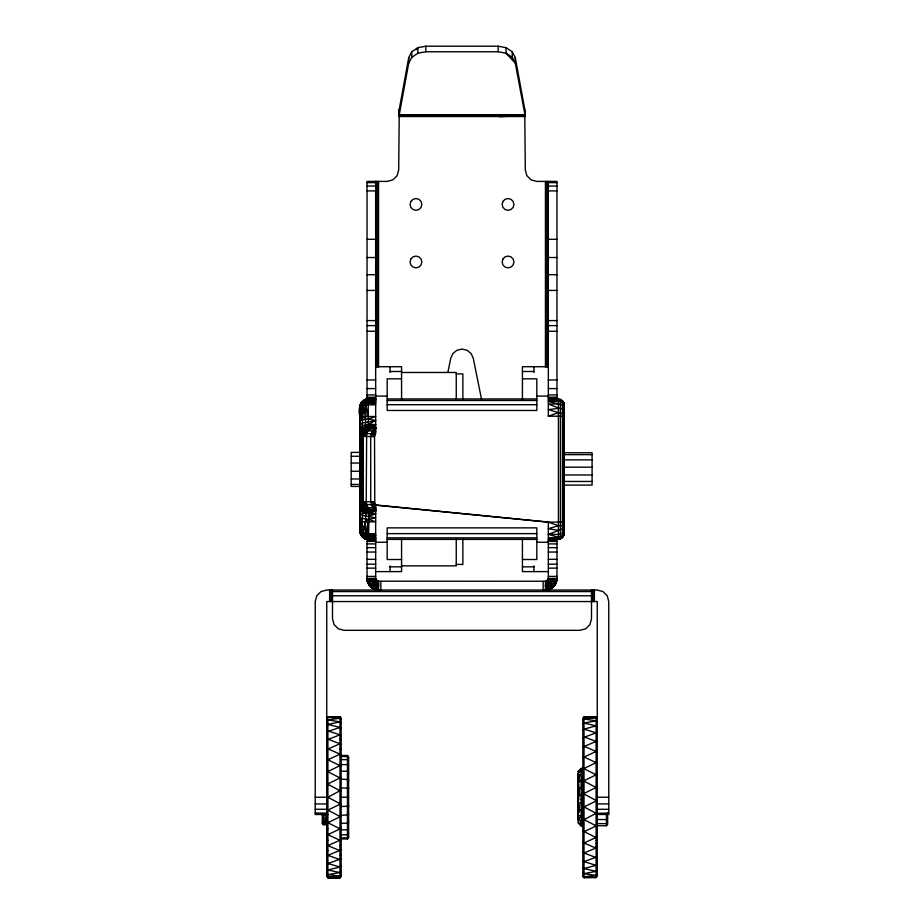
<?xml version="1.0" encoding="UTF-8"?>
<svg xmlns="http://www.w3.org/2000/svg" width="924" height="924" viewBox="0 0 924 924"><rect width="100%" height="100%" fill="white"/><g stroke="black" fill="none" stroke-linecap="round" stroke-linejoin="round"><path stroke-width="1.39" d="M373.273 399.688L375.664 399.307L365.742 399.399L362.508 401.42L361.376 404.077L362.427 405.578L362.959 401.871L365.523 399.468L375.664 398.949L366.551 399.284L365.546 404.897L365.488 419.092L365.488 426.391L366.239 427.824L368.433 428.771L375.664 428.02C370.328 428.909 363.201 428.678 359.863 433.714L360.372 507.75C363.363 513.351 370.536 512.173 375.664 513.686L368.48 516.504L362.37 515.326L359.84 512.508M371.055 428.02L369.092 427.535L368.48 425.952L368.099 398.96L365.523 399.468L361.677 402.263L359.84 407.588L359.84 530.746C359.852 538.634 369.323 541.025 375.664 539.385L364.587 538.449L361.053 535.158L359.84 530.746L361.677 536.07L360.014 531.739M359.84 501.686L359.886 486.059M359.84 505.301L360.325 404.955L362.508 401.42L368.099 398.96M372.788 539.166C351.409 542.85 368.526 513.987 360.106 503.441L360.348 435.4L363.236 427.569L363.594 429.302L365.708 430.711L366.655 433.668L366.216 501.686C366.251 505.717 368.965 510.083 373.296 510.314L369.057 510.025L363.328 506.802L360.972 502.263L360.117 431.762L359.863 433.714L361.469 436.347L374.52 436.648L375.664 433.333L375.664 181.404M360.36 506.722L360.579 534.06M359.84 420.836C363.929 415.569 363.548 408.212 362.959 401.871L362.508 401.42L361.376 404.077L362.37 416.505L362.37 428.031L361.538 431.623L366.655 433.668L371.09 433.668L375.664 431L365.708 430.711L362.786 432.374L361.469 436.347L360.972 502.263L360.302 507.403L361.734 508.431L362.416 501.744L363.259 436.648L364.183 432.559L366.689 429.498L368.433 428.771L364.772 429.949L360.464 434.361L363.259 436.648L363.259 501.686L363.675 504.469L366.724 508.87L368.283 507.796L375.664 507.738L371.09 504.677L362 504.077L360.718 504.92C363.178 512.115 369.935 510.637 375.664 510.314L372.476 507.796L370.72 501.686L370.72 436.648L372.476 430.549L375.664 428.159L370.847 428.551L368.283 430.549L366.655 433.668L363.929 433.714L366.216 436.648M367.036 400.104L367.036 181.404L387.179 181.404L392.931 179.857L397.147 175.641L398.694 169.889L399.284 109.124L408.731 57.588L411.746 51.779L417.902 47.678L425.837 46.2L498.163 46.2L506.098 47.678L512.254 51.779L515.269 57.588L524.716 109.124L525.306 169.889L526.853 175.641L531.069 179.857L536.821 181.404L556.964 181.404L556.964 400.104M360.314 533.575L360.187 531.427L360.314 533.575L360.187 531.439L360.198 532.79M365.488 419.092L362.37 416.505L361.053 403.187L366.297 401.039L375.664 400.658L368.48 400L375.664 399.318C363.213 396.304 356.93 404.955 359.84 416.505L375.664 416.505L368.48 418.976L360.372 420.189M578.828 795.217L578.262 775.086L578.921 774.589L578.262 773.942L578.262 820.281C578.782 813.917 579.256 823.261 578.262 818.26L578.262 788.992L579.325 789.408M368.48 400.681L375.664 401.547L368.48 400.958L375.664 402.76L366.424 402.737L365.534 416.505L363.074 403.384L364.056 400.635L366.551 399.284L375.664 399.318L365.742 399.399L362.22 402.09L363.12 400.808M579.244 795.783L578.262 795.749L578.262 788.992L578.828 799.965M578.701 794.836L578.828 790.551M578.828 812.716L578.262 802.621L578.701 804.296M578.828 775.063L578.262 773.942L579.036 774.485M578.759 812.288L578.759 804.527L578.262 809.02L581.138 810.464L582.859 813.825L581.138 816.862L582.859 819.542L581.138 821.817L582.859 823.619L581.138 823.376L582.859 825.201L581.138 824.936L578.262 822.164M408.731 57.588L408.731 63.132L399.284 114.68L524.716 114.68L524.982 112.231L525.017 115.581L499.341 116.528L525.144 115.962L525.017 112.601L525.017 115.581L399.11 115.142L399.284 109.124L398.694 116.528L525.306 116.528L515.269 63.132L515.269 57.588M578.828 776.299L578.828 781.739L578.262 773.942M360.233 532.986L360.314 531.693L375.664 535.62L368.48 536.786L375.664 537.699L368.48 537.884L375.664 539.027L366.424 538.75L368.48 521.829L368.48 539.385L363.744 537.976L361.677 536.07L361.065 532.178L359.84 530.746M362.889 537.191L363.421 537.756L361.065 532.178L360.753 533.945C362.508 538.357 369.854 542.284 361.376 535.135L362.37 521.829L359.84 517.498M360.014 407.265L360.372 416.505L361.376 404.077L366.424 402.737L375.664 402.76M398.752 115.766L399.018 112.231L399.11 115.142M564.16 522.118L548.336 522.118L375.664 505.001L375.664 578.516L377.512 581.208L546.35 581.254L548.336 578.516L548.336 522.118L371.09 504.677L374.786 503.326L374.52 436.648L371.09 433.668L375.664 431.231M548.279 579.048L550.161 580.249L549.168 581.889L548.071 579.602L549.168 581.889L556.733 580.815L552.644 578.516L550.161 580.249L548.071 579.602L547.539 580.434L550.785 583.344L555.266 584.522L556.283 582.432L550.161 580.249L548.336 578.516L547.1 580.884L552.564 587.572L553.961 586.22L547.539 589.835L545.449 585.712L546.35 581.254L547.493 580.561L554.25 585.943L556.086 582.928L556.964 578.516C557.091 584.684 551.616 590.147 545.449 590.032L545.449 581.404L547.493 580.561L548.336 578.516L556.964 578.516L556.964 540.54L548.336 540.54M564.16 404.712C563.166 397.181 553.464 399.503 548.336 398.949C553.545 399.018 563.571 396.846 564.16 404.712L564.16 533.633C563.571 541.487 553.545 539.316 548.336 539.385L560.394 538.657L562.473 537.364L564.044 533.206M376.207 589.789L378.551 585.712L378.366 581.392L374.774 589.397L370.409 586.659L371.436 587.572L376.865 580.826L377.442 581.184L375.837 579.487L373.539 578.516L371.794 581L367.914 582.928L369.75 585.943L376.692 580.722L378.551 581.404L376.507 580.561L375.664 578.516L367.036 578.516C367.151 584.615 372.395 590.066 378.551 590.032L378.551 581.404L377.512 581.208L376.207 589.789C371.009 588.669 367.001 583.899 367.036 578.516L367.036 540.54L375.664 540.54M366.424 402.737L366.759 404.804L368.48 402.772L375.664 404.712L363.721 405.209L362.37 416.505L361.376 404.077L360.325 404.955L361.226 406.086M578.262 809.02L578.828 804.608M564.16 533.633L563.802 535.331L564.16 533.171M360.014 406.595L361.677 402.263L359.84 407.588L360.314 404.758L362.508 401.42M564.16 533.425L563.802 535.331L564.16 533.287C561.526 539.42 553.43 536.89 548.336 538.068L558.408 539.004M556.283 582.432L556.964 578.516M552.644 578.516C552.598 582.351 549.341 585.781 545.449 585.712M362.37 521.829L360.568 531.854L359.84 521.829L375.664 521.829L368.48 519.357L360.372 518.145M563.802 535.331L563.802 402.714L564.16 406.19C563.19 398.798 553.28 401.339 548.336 400.265L558.408 399.33M374.774 589.397L376.865 580.826M447.874 372.43L450.716 358.304L452.876 353.557L456.918 350.254L462 349.076L467.082 350.254L471.125 353.557L473.284 358.304L481.531 399.249M375.664 535.62L368.48 535.908L364.449 533.252L364.091 537.791L375.664 537.699L368.48 537.572L362.185 534.834L361.376 535.135L361.677 536.07L360.753 533.841L363.12 533.009C364.934 524.555 367.717 514.922 363.328 506.802L362.093 507.519L362.37 510.314L366.724 508.87M360.106 503.441L359.84 433.033C360.591 425.306 370.131 425.825 375.664 424.682C370.536 424.37 363.813 423.204 360.372 428.147L359.84 430.18M362.37 428.031L361.538 431.623L365.488 426.391M564.16 532.49L563.802 533.98L563.802 522.118M368.48 521.829L365.477 533.448L366.551 534.673L368.48 534.961L368.965 511.134L366.851 512.15L368.272 510.221L375.664 509.782L372.476 507.796L375.664 508.235M366.759 539.108L362.508 536.925L360.753 533.841M362.404 532.755L365.465 521.829L368.48 519.357L375.664 517.844L368.48 516.504M361.376 403.199L362.427 401.547L360.233 406.837L360.21 405.347M578.828 782.281L578.828 776.61M360.753 404.389L361.226 403.095M578.701 818.121L579.002 817.578L578.262 818.26L578.759 817.948L578.701 820.096M359.84 425.837L362.37 423.007L375.664 420.512L368.48 418.976M378.551 585.712L375.571 585.077L373.215 583.344L367.937 582.917L372.638 588.403L376.692 580.722M371.436 587.572L373.215 583.344L373.539 578.516M564.16 530.815C561.376 536.671 553.245 533.506 548.336 534.326L564.16 528.355M360.094 433.229L361.18 430.653L360.372 430.584M578.262 802.494L582.859 803.048L581.138 799.168L582.859 799.191L581.138 795.264L582.859 791.371L581.138 787.583L582.859 783.991L581.138 780.63L582.859 777.581L581.138 774.901L582.859 772.637L581.138 770.835L578.262 773.469M581.138 810.464L582.859 806.86L581.138 803.083M377.512 581.208L372.638 588.403M408.731 63.132L411.746 57.334L411.746 51.779M361.931 402.021L360.568 404.285L362.116 401.882M547.539 589.835L546.546 581.161L551.201 588.496L553.591 586.659L556.086 582.928M362.427 401.547L360.753 404.504L361.411 402.633M366.655 504.677L363.64 504.261L363.79 501.686L366.655 504.677L364.876 506.953L363.328 506.802L367.232 510.81L375.664 511.03L368.48 512.381M364.183 432.559L360.707 435.701L360.406 503.026L362.416 501.744L374.52 501.686M416.066 49.665L417.902 47.678L417.902 53.222L411.746 57.334M326.749 721.043L327.904 719.831L339.986 718.283L341.141 719.403M366.424 399.584L375.664 399.307M581.138 824.936L582.859 825.733L581.138 825.998L578.262 823.122L578.262 771.355L581.138 768.445L582.859 768.445L581.138 768.71L578.262 771.563L581.138 768.71L582.859 769.253L581.138 769.773L582.859 769.519L581.138 770.835M364.714 399.919L363.086 401.27L364.587 399.884M326.749 717.867L327.904 716.712L339.986 716.712L341.141 717.867L341.141 876.587L339.986 877.8L327.904 877.731L326.749 876.587L326.749 601.547L597.25 601.547L597.25 876.391L596.096 877.534L584.014 877.8L582.859 876.645L582.859 718.064L584.014 716.909L596.096 716.654L597.25 717.798M322.372 815.349L323.238 814.494M341.141 838.946L347.47 838.946L348.614 837.802L348.614 756.652L347.47 755.497L341.141 755.497M326.749 718.375L327.904 717.232L339.986 716.712L339.986 877.8L327.904 877.731L327.904 716.712L339.986 717.232L337.295 717.463M339.986 877.211L341.141 876.067L339.986 877.731L327.904 877.211L326.749 876.067M597.25 825.733L606.456 825.733L607.611 824.589L607.611 813.155M322.372 814.98L323.238 814.136M327.904 877.211L339.986 876.171L341.141 875.04M348.614 836.786L347.47 837.906L341.141 837.906M582.859 720.108L584.014 718.988L596.096 717.694L597.25 718.826M582.859 875.617L584.014 876.761L596.096 875.455L597.25 874.347M326.749 720.939L327.904 719.831L339.986 721.887L341.141 722.961M375.664 400.658L366.297 401.039L364.079 403.118L364.714 405.035L363.074 403.384L362.878 405.428L362.185 402.24M339.986 876.171L327.904 874.624L326.749 873.399L327.904 874.624L339.986 872.568L341.141 871.482M582.859 724.162L584.014 723.099L596.096 720.801L597.25 721.887M582.859 872.556L584.014 873.654L596.096 871.355L597.25 870.293M578.262 771.355L581.138 768.71M607.611 822.568L606.456 823.619L597.25 823.619M374.832 581.877L373.839 580.249L376.542 580.538L373.215 583.344L371.794 581L367.371 581.277L367.036 578.516L367.752 582.478L373.839 580.249L376.461 580.434L373.215 583.344L368.872 584.765L367.036 578.516L367.81 582.674L371.794 581L371.356 578.516L367.047 578.978M326.749 725.467L327.904 724.428L339.986 721.887M348.614 833.783L347.47 834.822L341.141 834.822M326.749 868.976L327.904 870.015L339.986 867.001L341.141 866.007M582.859 730.099L584.014 729.128L596.096 725.883L597.25 726.899M582.859 867.555L584.014 868.572L596.096 865.326L597.25 864.356M326.749 731.854L339.986 727.442L341.141 728.435M348.614 828.944L347.47 829.844L341.141 829.844M578.262 777.13L581.138 774.901M607.611 818.652L606.456 819.542L597.25 819.542M326.749 862.589L327.904 863.536L341.141 858.743M582.859 737.779L596.096 732.813L597.25 733.725M364.091 400.554L368.48 398.949L365.742 399.399M326.749 739.939L339.986 734.811L341.141 735.7M339.986 855.335L341.141 854.504M367.371 581.277L371.356 578.516M368.087 533.622L364.056 535.366L361.053 532.443M546.35 581.254L546.985 585.55L549.064 589.454L553.591 586.659M347.47 774.324L348.614 773.561M326.749 854.504L327.904 855.335L341.141 849.895M364.449 400.069L362.878 401.108L365.546 399.503M365.488 511.942L367.232 510.81M361.065 532.178L360.325 532.651L362.427 536.798L360.325 533.379M582.859 746.996L596.096 741.406L597.25 742.203M582.859 852.24L584.014 853.037L597.25 847.458M326.749 823.065L327.904 822.348M348.614 822.522L347.47 823.238L341.141 823.238M582.859 757.645L596.096 751.455L597.25 752.101M360.314 406.641L363.721 405.209M364.772 429.949L369.97 427.754L375.664 427.338L368.48 425.952M326.749 749.514L339.986 743.797L341.141 744.559M339.986 845.633L341.141 844.94M578.262 782.293L581.138 780.63M375.664 428.332L366.239 427.824L365.835 426.345L368.988 427.258L363.594 429.302L368.745 428.644L369.97 427.754L375.664 428.02M315.234 797.227L327.904 797.227L339.986 790.736L341.141 790.829M582.859 794.028L596.096 787.514L597.25 787.652M582.859 806.802L584.014 806.941L597.25 800.427M326.749 809.967L327.904 810.152L341.141 803.614M326.749 844.94L327.904 845.633L341.141 839.673M368.48 424.324L375.664 420.512M326.749 784.488L339.986 777.939L341.141 778.216M582.859 781.334L596.096 774.809L597.25 775.132M582.859 819.322L584.014 819.646L596.096 813.339L608.766 813.108M364.587 538.449L365.546 538.842L364.426 538.276M326.749 822.372L327.904 822.741L341.141 816.227M326.749 772.071L339.986 765.638L341.141 766.088M582.859 757.518L584.014 756.941L597.25 763.178M582.859 842.341L584.014 843L597.25 836.936M596.096 840.39L597.25 839.812M582.859 769.057L596.096 762.681M597.25 825.386L584.014 831.762L582.859 831.277M327.904 834.672L341.141 828.354M326.749 760.313L339.986 754.157L341.141 754.781M347.47 781.173L348.614 780.641M325.248 813.64L323.238 814.518L322.372 813.963M326.749 815.199L327.904 814.702M348.614 814.829L341.141 815.326M375.837 579.487L373.839 580.249L375.895 579.614M322.372 817.047L323.238 817.682L327.269 816.158L323.238 814.518L323.238 824.566L327.269 824.566L327.269 813.894M372.476 430.549L375.664 429.348L374.636 428.551M548.336 181.404L548.336 416.216L558.408 412.624L564.16 413.837L563.802 409.771L560.394 408.154L548.336 409.609L558.408 412.624M582.859 860.718L584.014 861.642L597.25 856.767L596.096 857.541L584.014 853.037M578.262 788.553L581.138 787.583M322.372 819.6L323.238 820.327L327.269 819.08L323.238 817.682M564.16 525.34L558.408 525.71L548.336 528.724L558.408 530.353M368.48 535.908L363.086 537.075L366.424 538.75L375.664 539.027M366.424 538.75L365.742 538.935L368.48 539.385L362.185 534.834M365.558 508.997L368.272 510.221L375.664 510.314M347.47 788.957L348.614 788.68M322.372 821.586L323.238 822.372L327.269 821.436L323.238 820.327M348.614 806.259L341.141 806.513M545.449 590.032L549.861 589.154M417.902 53.222L425.837 51.756L498.163 51.756L506.098 53.222L512.254 57.334L515.269 63.132L506.098 53.222L506.098 47.678M322.372 822.926L323.238 823.769L327.269 823.157L323.238 822.372M366.251 539.096L366.331 538.253M366.239 427.824L375.664 427.338M375.664 433.333L371.09 433.668L374.867 434.8M578.262 795.46L581.138 795.264M558.408 401.039L548.336 401.547L560.394 404.262L562.473 405.197L564.16 408.142L563.802 403.014L564.16 405.162M375.664 513.686C370.536 513.963 363.813 515.13 360.372 510.187L359.84 508.154M327.904 877.731L337.295 877.326M366.297 537.653L368.48 537.572M370.108 428.078L373.296 428.02M368.48 533.726L375.664 533.633M398.983 115.558L525.017 115.581L399.284 114.68M367.036 182.629L375.664 182.629M548.336 182.629L556.964 182.629M367.036 186.036L375.664 186.036M548.336 186.036L556.964 186.036M367.036 190.91L375.664 190.91M548.336 190.91L556.964 190.91M367.036 239.304L375.664 239.304M548.336 239.304L556.964 239.304M367.036 257.519L375.664 257.519M548.336 257.519L556.964 257.519M367.036 274.717L375.664 274.717M548.336 274.717L556.964 274.717M367.036 290.425L375.664 290.425M548.336 290.425L556.964 290.425M367.036 320.593L375.664 320.593M548.336 320.593L556.964 320.593M367.036 325.618L375.664 325.618M548.336 325.618L556.964 325.618M367.036 331.254L375.664 331.254M548.336 331.254L556.964 331.254M375.664 366.724L401.57 366.724L401.57 399.284M548.336 366.724L522.43 366.724L522.43 400.242M390.055 371.494L401.57 371.494M522.43 371.494L533.945 371.494M401.57 372.476L456.248 372.476L456.248 399.653M456.248 373.92L462.866 373.92L462.866 399.653M401.57 378.828L387.179 378.828L387.179 410.464L536.821 410.464L536.821 378.828L522.43 378.828M367.036 379.96L375.664 379.96M548.336 379.96L556.964 379.96M367.036 388.588L375.664 388.588M548.336 388.588L556.964 388.588M367.036 394.918L375.664 394.918M548.336 394.918L556.964 394.918M375.664 396.073L387.179 396.073M536.821 396.073L548.336 396.073M367.036 397.228L375.664 397.228M548.336 397.228L556.964 397.228M367.036 398.001L375.664 398.001M548.336 398.001L556.964 398.001M387.179 398.949L536.821 398.949M387.179 400.496L536.821 400.496M558.408 404.007L548.336 404.007L558.408 407.981M387.179 404.712L536.821 404.712M548.336 416.216L564.16 416.216L563.802 413.409L564.16 414.056M359.655 452.402L351.212 452.402L351.212 486.44L359.655 486.44M564.16 452.76L592.076 452.76L592.076 485.1L564.16 485.1M564.16 454.643L592.076 454.643M351.212 456.248L359.655 456.248M564.16 459.852L592.076 459.852M351.212 463.051L359.655 463.051M564.16 467.186L592.076 467.186M351.212 471.252L359.655 471.252M564.16 474.982L592.076 474.982M351.212 478.978L359.655 478.978M564.16 481.45L592.076 481.45M351.212 484.453L359.655 484.453M387.179 533.633L536.821 533.633M387.179 537.837L536.821 537.837M387.179 539.385L536.821 539.385M367.036 541.406L375.664 541.406M548.336 541.406L556.964 541.406M375.664 542.261L387.179 542.261M536.821 542.261L548.336 542.261M367.036 543.901L375.664 543.901M548.336 543.901L556.964 543.901M367.036 547.643L375.664 547.643M548.336 547.643L556.964 547.643M367.036 552.044L375.664 552.044M548.336 552.044L556.964 552.044M367.036 559.332L375.664 559.332M548.336 559.332L556.964 559.332M401.57 559.505L387.179 559.505L387.179 527.87L536.821 527.87L536.821 559.505L522.43 559.505M367.036 564.194L375.664 564.194M548.336 564.194L556.964 564.194M456.248 564.425L462.866 564.425L462.866 538.68M401.57 565.858L456.248 565.858L456.248 538.68M390.055 566.839L401.57 566.839M522.43 566.839L533.945 566.839M367.036 568.144L375.664 568.144M548.336 568.144L556.964 568.144M375.664 571.61L401.57 571.61L401.57 539.05M548.336 571.61L522.43 571.61L522.43 539.05M367.036 576.426L375.664 576.426M548.336 576.426L556.964 576.426M332.501 591.568L591.499 591.568M332.501 595.784L591.499 595.784M341.141 756.548L347.47 756.548L348.614 757.668M341.141 759.632L347.47 759.632L348.614 760.671M341.141 764.598L347.47 764.598L348.614 765.499M341.141 771.205L347.47 771.205L348.614 771.921M341.141 779.117L348.614 779.625M341.141 787.941L348.614 788.195M341.141 797.227L348.614 797.227M597.25 797.227L608.766 797.227M315.234 803.938L326.749 803.938M597.25 803.938L608.766 803.938M315.234 809.285L326.749 809.285M597.25 809.285L608.766 809.285M315.234 813.108L326.749 813.108M597.25 813.825L606.456 813.825L606.456 825.733M326.749 814.494L315.234 814.494L315.234 601.547L316.782 595.784L320.998 591.568L326.749 590.032L597.25 590.032L603.002 591.568L607.218 595.784L608.766 601.547L608.766 814.494L597.25 814.494M596.096 843.266L597.25 843.266M368.48 424.647L375.664 424.682M327.269 824.566L323.238 824.474L322.372 823.619L322.372 813.882M596.096 717.694L584.014 716.909L584.014 877.8M584.014 876.761L596.096 877.534L596.096 716.654M578.759 815.834L578.262 814.391M327.904 717.232L339.986 718.283M369.866 510.441L375.664 511.03L368.272 510.221M323.238 823.769L327.269 824.208L323.238 824.474L322.372 823.619M375.664 511.03L369.577 510.106M584.014 718.988L596.096 720.801M584.014 873.654L596.096 875.455M374.636 509.782L375.664 509.956M374.139 589.154L378.551 590.032M368.48 400.508L366.331 400.08L363.917 401.524L365.546 404.897M370.847 509.782L367.013 509.009L368.283 507.796L364.876 506.953L362 504.077L363.64 504.261L362.416 501.744L361.469 436.347M327.904 870.015L339.986 872.568M584.014 723.099L596.096 725.883M584.014 868.572L596.096 871.355M375.664 508.547L372.476 507.796L375.664 509.782M347.47 805.485L348.614 805.763M327.904 724.428L339.986 727.442M327.904 863.536L339.986 867.001M548.336 534.326L558.408 537.294M584.014 729.128L596.096 732.813M584.014 861.642L596.096 865.326M327.904 730.907L339.986 734.811M371.09 504.677L375.664 506.179L374.786 503.326L370.72 501.686M327.904 855.335L339.986 859.643M548.336 522.118L558.408 525.71M584.014 736.913L596.096 741.406M327.904 739.119L339.986 743.797M326.749 828.354L327.904 828.805M363.929 536.809L362.185 536.105L362.508 536.925M327.904 845.633L339.986 850.658M584.014 746.269L596.096 751.455M584.014 843L596.096 848.186M327.904 748.821L339.986 754.157M582.859 769.253L581.138 768.445L581.138 825.998M347.47 813.27L348.614 813.813M326.749 834.129L339.986 840.286M596.096 837.514L582.859 831.046M327.904 759.782L339.986 765.638M556.052 582.905L552.206 581L555.266 584.522M596.096 846.141L597.25 846.719M327.904 822.741L339.986 828.805M584.014 768.653L596.096 774.809M584.014 819.646L596.096 825.802M327.904 771.713L339.986 777.939M327.904 810.152L339.986 816.504M584.014 781.103L596.096 787.514M584.014 806.941L596.096 813.339M327.904 784.303L339.986 790.736M326.749 839.673L327.904 840.286M584.014 793.982L596.096 800.473M327.904 797.227L339.986 803.707M339.986 748.821L341.141 749.514M361.099 406.156L360.314 404.758L360.187 406.907L360.325 404.955M366.297 401.039L368.48 402.39M366.689 429.498L368.283 430.549M347.47 820.119L348.614 820.882M326.749 849.895L327.904 850.658M578.262 814.899L581.138 816.862M339.986 739.119L341.141 739.939M578.262 778.193L578.759 781.773M578.262 819.357L581.138 821.817M547.458 580.526L551.201 588.496M362.093 536.451L361.376 534.257M360.568 534.06L362.427 536.798M361.734 508.431L360.014 504.065L360.302 507.403M550.785 583.344L552.564 587.572M362.116 532.651L362.508 533.645L365.465 521.829L365.477 533.448L364.587 533.552L364.056 535.366L363.12 533.009M578.828 786.174L578.262 782.975M547.1 580.884L549.064 589.454M564.16 411.226L563.802 406.676L564.16 408.685M365.742 404.862L368.48 416.505M546.985 585.55L547.897 589.743M563.802 403.014L564.16 404.989M563.802 404.354L564.16 406.537M359.84 433.033L359.863 433.714M578.701 790.159L578.759 794.582M594.375 590.032L594.375 601.547M592.931 590.032L592.931 601.547M591.88 590.032L591.88 601.547M591.499 590.032L591.499 618.803L589.951 624.566L585.735 628.782L579.983 630.318L344.017 630.318L338.265 628.782L334.049 624.566L332.501 618.803L332.501 590.032M562.473 400.635L562.473 537.699M560.394 399.307L560.394 539.027M558.408 398.949L558.408 539.385M547.944 181.404L547.944 367.013M546.893 181.404L546.893 367.013M545.449 181.404L545.449 367.013M543.162 581.404L543.162 590.032M533.945 366.724L533.945 372.453M533.945 565.892L533.945 571.61M524.716 109.124L524.716 114.68M512.254 51.779L512.254 57.334M498.163 46.2L498.163 51.756M425.837 46.2L425.837 51.756M390.055 366.724L390.055 372.453M390.055 565.892L390.055 571.61M380.838 581.404L380.838 590.032M378.551 181.404L378.551 367.013M377.108 181.404L377.108 367.013M376.056 181.404L376.056 367.013M348.163 762.693L348.163 831.762M347.47 755.497L347.47 838.946M332.12 590.032L332.12 601.547M331.069 590.032L331.069 601.547M329.625 590.032L329.625 601.547M548.336 578.516L550.161 580.249L548.105 579.51L548.336 578.516M410.845 201.478L410.06 204.423L410.845 207.369L413.005 209.529L415.962 210.326L418.907 209.529L421.067 207.369L421.852 204.423L421.067 201.478L418.907 199.307L415.962 198.521L413.005 199.307L410.845 201.478M410.845 259.02L410.06 261.977L410.845 264.922L413.005 267.082L415.962 267.879L418.907 267.082L421.067 264.922L421.852 261.977L421.067 259.02L418.907 256.86L415.962 256.075L413.005 256.86L410.845 259.02M502.933 201.478L502.148 204.423L502.933 207.369L505.093 209.529L508.038 210.326L510.995 209.529L513.155 207.369L513.94 204.423L513.155 201.478L510.995 199.307L508.038 198.521L505.093 199.307L502.933 201.478M502.933 259.02L502.148 261.977L502.933 264.922L505.093 267.082L508.038 267.879L510.995 267.082L513.155 264.922L513.94 261.977L513.155 259.02L510.995 256.86L508.038 256.075L505.093 256.86L502.933 259.02M360.233 406.837L360.187 405.521L360.198 406.907"/></g></svg>
